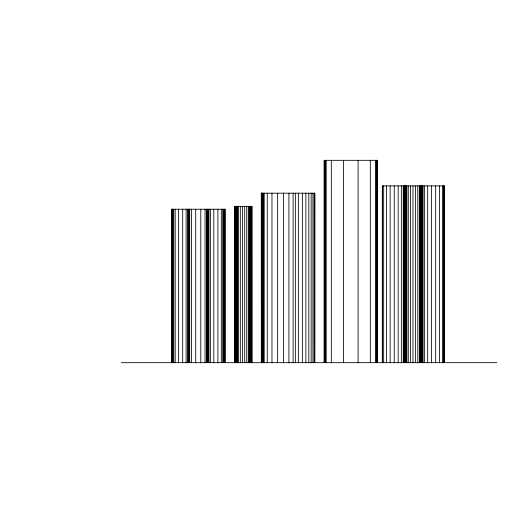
<?xml version="1.0" encoding="UTF-8"?>
<svg xmlns="http://www.w3.org/2000/svg" width="523" height="523" viewBox="0 0 523 523"><rect width="100%" height="100%" fill="white"/><g stroke="black" fill="none" stroke-linecap="round" stroke-linejoin="round"><path stroke-width="0.78" d="M377.58 160.319L324.188 160.319L324.188 362.681M314.741 193.183L314.741 362.681L314.82 193.183L261.284 193.183L261.317 362.681M121.336 362.681L496.85 362.681M444.184 362.681L444.184 185.894L382.313 185.894L382.313 362.681M444.171 185.894L444.171 362.681M444.073 185.894L443.994 362.681M443.837 185.894L443.837 362.681M442.458 185.894L442.458 362.681M439.497 185.894L439.497 362.681M435.672 185.894L435.672 362.681M431.547 185.894L431.547 362.681M427.683 185.894L427.683 362.681M424.637 185.894L424.637 362.681M422.97 185.894L422.97 362.681M422.708 185.894L422.708 362.681M422.492 185.894L422.492 362.681M422.218 185.894L422.218 362.681M421.884 185.894L421.884 362.681M421.486 185.894L421.486 362.681M421.028 185.894L421.028 362.681M420.505 185.894L420.505 362.681M419.923 185.894L419.923 362.681M419.341 185.894L419.341 362.681M417.779 185.894L417.779 362.681M415.543 185.894L415.543 362.681M412.98 185.894L412.98 362.681M410.444 185.894L410.444 362.681M408.286 185.894L408.286 362.681M406.861 185.894L406.861 362.681M406.345 185.894L406.345 362.681M405.77 185.894L405.77 362.681M405.26 185.894L405.26 362.681M404.809 185.894L404.809 362.681M404.423 185.894L404.423 362.681M404.102 185.894L404.102 362.681M403.834 185.894L403.834 362.681M403.625 185.894L403.625 362.681M403.246 185.894L403.246 362.681M401.344 185.894L401.344 362.681M398.16 185.894L398.16 362.681M394.237 185.894L394.237 362.681M390.151 185.894L390.151 362.681M386.445 185.894L386.445 362.681M383.686 185.894L383.686 362.681M382.45 185.894L382.424 362.681M377.514 160.319L377.514 362.681M377.292 160.319L377.292 362.681M376.887 160.319L376.887 362.681M376.279 160.319L376.279 362.681M375.442 160.319L375.442 362.681M370.317 160.319L370.317 362.681M358.105 160.319L358.105 362.681M343.526 160.319L343.526 362.681M331.314 160.319L331.314 362.681M326.195 160.319L326.195 362.681M325.522 160.319L325.522 362.681M324.966 160.319L324.966 362.681M324.548 160.319L324.548 362.681M324.28 160.319L324.28 362.681M314.14 193.183L314.14 362.681M312.937 193.183L312.937 362.681M311.159 193.183L311.159 362.681M308.799 193.183L308.799 362.681M305.87 193.183L305.87 362.681M302.379 193.183L302.379 362.681M298.345 193.183L298.345 362.681M295.345 193.183L295.345 362.681M293.096 193.183L293.096 362.681M288.918 193.183L288.918 362.681M283.525 193.183L283.525 362.681M277.635 193.183L277.635 362.681M271.973 193.183L271.973 362.681M267.253 193.183L267.253 362.681M264.2 193.183L264.2 362.681M263.291 193.183L263.291 362.681M262.808 193.183L262.808 362.681M262.389 193.183L262.389 362.681M262.036 193.183L262.036 362.681M261.755 193.183L261.755 362.681M261.546 193.183L261.565 362.681M261.408 193.183L261.395 362.681M251.909 362.681L251.916 206.337L234.389 206.337L234.422 362.681M251.825 206.337L251.838 362.681M251.661 206.337L251.661 362.681M251.406 206.337L251.406 362.681M251.079 206.337L251.079 362.681M250.674 206.337L250.674 362.681M250.19 206.337L250.19 362.681M249.628 206.337L249.628 362.681M249.17 206.337L249.17 362.681M248.314 206.337L248.314 362.681M246.732 206.337L246.732 362.681M244.686 206.337L244.686 362.681M242.456 206.337L242.456 362.681M240.305 206.337L240.305 362.681M238.514 206.337L238.514 362.681M237.357 206.337L237.357 362.681M236.906 206.337L236.906 362.681M236.318 206.337L236.318 362.681M235.808 206.337L235.808 362.681M235.37 206.337L235.37 362.681M235.017 206.337L235.017 362.681M234.735 206.337L234.735 362.681M225.021 362.681L225.021 209.226L171.492 209.226L171.492 362.681M224.936 209.226L224.936 362.681M224.681 209.226L224.681 362.681M224.236 209.226L224.236 362.681M223.596 209.226L223.596 362.681M222.746 209.226L222.746 362.681M221.314 209.226L221.314 362.681M217.895 209.226L217.895 362.681M213.815 209.226L213.815 362.681M210.396 209.226L210.396 362.681M208.958 209.226L208.958 362.681M208.226 209.226L208.226 362.681M207.631 209.226L207.631 362.681M207.186 209.226L207.186 362.681M206.912 209.226L206.912 362.681M206.82 209.226L206.82 362.681M205.036 209.226L205.036 362.681M200.793 209.226L200.793 362.681M195.72 209.226L195.72 362.681M191.47 209.226L191.47 362.681M189.692 209.226L189.692 362.681M189.594 209.226L189.594 362.681M189.319 209.226L189.319 362.681M188.881 209.226L188.881 362.681M188.287 209.226L188.287 362.681M187.548 209.226L187.548 362.681M186.116 209.226L186.116 362.681M182.697 209.226L182.697 362.681M178.618 209.226L178.618 362.681M175.198 209.226L175.198 362.681M173.767 209.226L173.767 362.681M172.91 209.226L172.91 362.681M172.27 209.226L172.27 362.681M171.825 209.226L171.825 362.681M171.57 209.226L171.57 362.681M234.559 362.681L234.559 206.337L234.539 362.681"/></g></svg>
